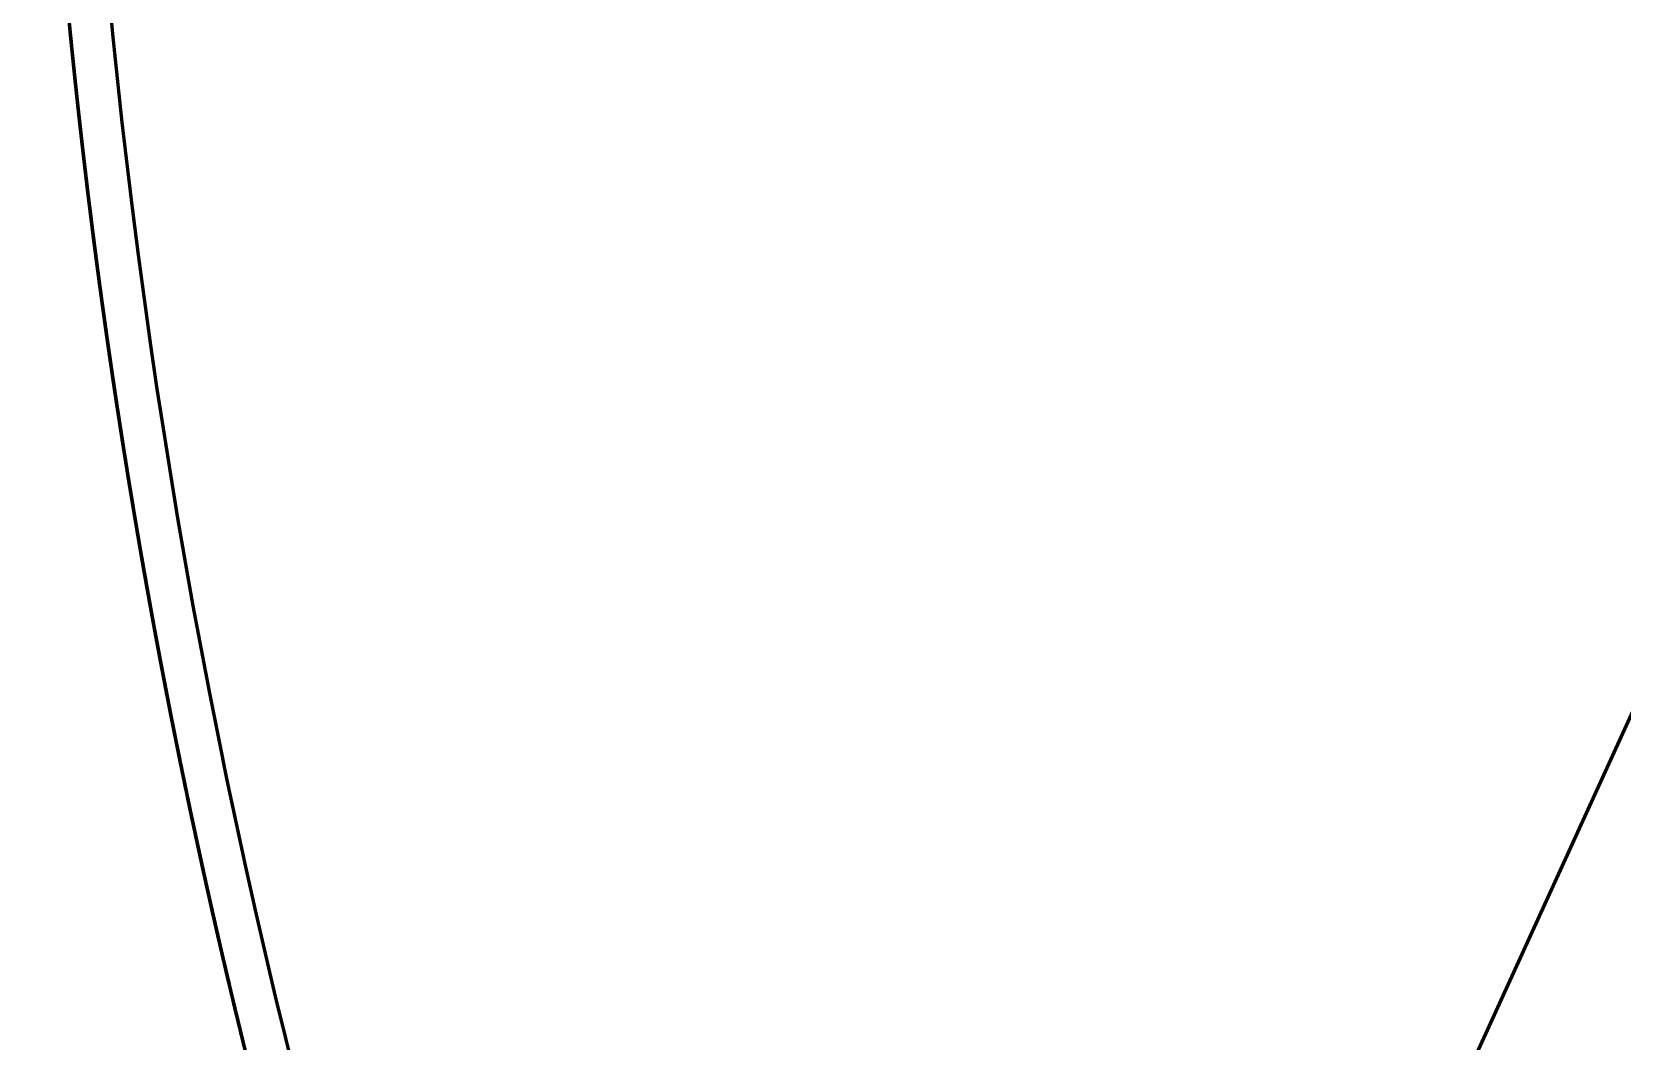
# Model space of a CAD drawing. Header units: millimetres. Extents: x 0 to 840, y 0 to 594.
# Drawn here: x 129.657 to 131.541, y 107.418 to 108.613 of the extents above; entities that cross this region are included whole.
import ezdxf

# ---------------------------------------------------------------- set-up
doc = ezdxf.new("R2010")
doc.units = ezdxf.units.MM
doc.linetypes.add('K5LT_BASIC', pattern=[0])
doc.layers.add('Системный слой', color=7, linetype='Continuous')

msp = doc.modelspace()

# ---------------------------------------------------------------- linework, layer by layer
at = {"layer": 'Системный слой', "color": 5, "linetype": 'K5LT_BASIC', "lineweight": 60, "true_color": 0x0000ff}
for p, q in [((136.95118, 119.64541), (129.69013, 103.72287)), ((129.7282, 108.38533), (129.73171, 108.35777)), ((129.72866, 108.38162), (129.73171, 108.35777)), ((129.7292, 108.37738), (129.73532, 108.33022)), ((129.73117, 108.36201), (129.73427, 108.33816)), ((129.73175, 108.35745), (129.73532, 108.33022)), ((129.73219, 108.35406), (129.73581, 108.32651)), ((129.79229, 107.96222), (129.79295, 107.95851)), ((129.7923, 107.96218), (129.80072, 107.91542)), ((129.7923, 107.96218), (129.79928, 107.9233)), ((129.79294, 107.95854), (129.80139, 107.91174)), ((129.79343, 107.9558), (129.79698, 107.936)), ((129.84155, 107.70686), (129.84746, 107.67882)), ((129.8418, 107.70569), (129.84268, 107.70149)), ((129.8418, 107.70569), (129.84509, 107.69)), ((129.84214, 107.70404), (129.84586, 107.68634)), ((129.84509, 107.69), (129.84997, 107.667)), ((129.86297, 107.60726), (129.87382, 107.55885)), ((129.8643, 107.60122), (129.87382, 107.55885)), ((129.87037, 107.57411), (129.87915, 107.53556)), ((129.87217, 107.56615), (129.87382, 107.55885)), ((129.87382, 107.55885), (129.88095, 107.52777)), ((129.89093, 107.48509), (129.89365, 107.47365))]:
    msp.add_line(p, q, dxfattribs=at)
msp.add_arc((138.21115, 109.45397), 8.5, 183.558416, 206.261997, dxfattribs=at)
for points, knots in [([(136.07952, 117.73398), (136.05516, 117.72771), (135.77275, 117.65368), (135.23964, 117.48432), (134.50201, 117.17139), (133.79685, 116.79088), (133.13035, 116.34613), (132.50835, 115.84102), (131.93628, 115.27997), (131.41916, 114.66792), (130.96152, 114.0102), (130.56736, 113.31258), (130.24014, 112.58117), (129.98272, 111.82238), (129.79736, 111.04285), (129.68568, 110.2494), (129.64865, 109.44899), (129.68661, 108.64862), (129.79921, 107.85531), (129.98548, 107.07599), (130.2387, 106.33242), (130.44963, 105.85892), (130.56179, 105.63431)], [0.9944152957, 0.9944152957, 0.9944152957, 0.9944152957, 0.9944302992, 0.9945894335, 0.9947485678, 0.9949077021, 0.9950668364, 0.9952259707, 0.995385105, 0.9955442393, 0.9957033736, 0.995862508, 0.9960216423, 0.9961807766, 0.9963399109, 0.9964990452, 0.9966581795, 0.9968173138, 0.9969764481, 0.9971355824, 0.9972947167, 0.997444463, 0.997444463, 0.997444463, 0.997444463]), ([(129.80375, 111.00902), (129.78503, 110.90779), (129.72435, 110.543), (129.66075, 109.90895), (129.65566, 109.1077), (129.72548, 108.30948), (129.85227, 107.61617), (129.96371, 107.19317), (130.01203, 107.02972)], [0.86817539014, 0.86817539014, 0.86817539014, 0.86817539014, 0.86823679185, 0.86839592616, 0.86855506047, 0.86871419478, 0.86887332909, 0.86897499228, 0.86897499228, 0.86897499228, 0.86897499228]), ([(129.66329, 109.2625), (129.66711, 109.09212), (129.68997, 108.65529), (129.7536, 108.16482), (129.81337, 107.84676), (129.82443, 107.79103)], [0.55877803905, 0.55877803905, 0.55877803905, 0.55877803905, 0.55887969446, 0.55903882877, 0.55907271654, 0.55907271654, 0.55907271654, 0.55907271654]), ([(129.66469, 109.20787), (129.67097, 108.98985), (129.70348, 108.50568), (129.81752, 107.76184), (130.01244, 106.98464), (130.26335, 106.27386), (130.4638, 105.83056), (130.56179, 105.63431)], [0.98602521946, 0.98602521946, 0.98602521946, 0.98602521946, 0.98615531509, 0.9863144494, 0.9864735837, 0.98663271801, 0.986763555, 0.986763555, 0.986763555, 0.986763555]), ([(129.67677, 108.93745), (129.68611, 108.78314), (129.70471, 108.57122), (129.7312, 108.3602), (129.73902, 108.30267)], [0.0782018718, 0.0782018718, 0.0782018718, 0.0782018718, 0.0782940802, 0.07832871432, 0.07832871432, 0.07832871432, 0.07832871432]), ([(129.67677, 108.93745), (129.68658, 108.77532), (129.70522, 108.56631), (129.73152, 108.35821), (129.73785, 108.31132)], [0.34522456824, 0.34522456824, 0.34522456824, 0.34522456824, 0.34532145131, 0.34534967529, 0.34534967529, 0.34534967529, 0.34534967529]), ([(129.68331, 108.83882), (129.68919, 108.75728), (129.7024, 108.60462), (129.71972, 108.45238), (129.72868, 108.38148)], [0.900651430735, 0.900651430735, 0.900651430735, 0.900651430735, 0.900700190961, 0.900742817478, 0.900742817478, 0.900742817478, 0.900742817478]), ([(129.70258, 108.61325), (129.72271, 108.40955), (129.75174, 108.19489), (129.78887, 107.98162), (129.79091, 107.97)], [0.02486199792, 0.02486199792, 0.02486199792, 0.02486199792, 0.02498408657, 0.02499111962, 0.02499111962, 0.02499111962, 0.02499111962]), ([(129.70258, 108.61325), (129.71336, 108.5042), (129.73223, 108.34458), (129.7556, 108.18558), (129.76349, 108.13508)], [0.056904721532, 0.056904721532, 0.056904721532, 0.056904721532, 0.05697008275, 0.057000572773, 0.057000572773, 0.057000572773, 0.057000572773]), ([(129.70258, 108.61325), (129.72089, 108.42799), (129.75084, 108.20094), (129.78986, 107.97538), (129.79746, 107.93333)], [0.12099016881, 0.12099016881, 0.12099016881, 0.12099016881, 0.12110120942, 0.12112669652, 0.12112669652, 0.12112669652, 0.12112669652]), ([(129.70258, 108.61325), (129.7053, 108.58573), (129.72559, 108.3901), (129.75263, 108.19521), (129.78081, 108.02856)], [0.17439470818, 0.17439470818, 0.17439470818, 0.17439470818, 0.17441120306, 0.17451201651, 0.17451201651, 0.17451201651, 0.17451201651]), ([(129.70258, 108.61325), (129.70972, 108.54106), (129.72205, 108.43059), (129.73654, 108.32037), (129.74184, 108.28212)], [0.249161063316, 0.249161063316, 0.249161063316, 0.249161063316, 0.249204328454, 0.24922736418, 0.24922736418, 0.24922736418, 0.24922736418]), ([(129.70258, 108.61325), (129.70348, 108.60416), (129.71429, 108.49655), (129.72714, 108.38914), (129.74061, 108.29104)], [0.270522879078, 0.270522879078, 0.270522879078, 0.270522879078, 0.270528325907, 0.270587389884, 0.270587389884, 0.270587389884, 0.270587389884]), ([(129.70258, 108.61325), (129.71672, 108.47017), (129.73605, 108.31469), (129.75964, 108.15986), (129.76161, 108.14716)], [0.494821944503, 0.494821944503, 0.494821944503, 0.494821944503, 0.494907702101, 0.494915364497, 0.494915364497, 0.494915364497, 0.494915364497]), ([(129.70258, 108.61325), (129.70737, 108.56481), (129.7179, 108.4668), (129.73012, 108.36898), (129.73674, 108.31952)], [0.526864668123, 0.526864668123, 0.526864668123, 0.526864668123, 0.526893698282, 0.526923463783, 0.526923463783, 0.526923463783, 0.526923463783]), ([(129.70258, 108.61325), (129.70425, 108.59636), (129.70952, 108.54461), (129.71526, 108.4929), (129.71935, 108.45809)], [0.537545576005, 0.537545576005, 0.537545576005, 0.537545576005, 0.537555697008, 0.537576605224, 0.537576605224, 0.537576605224, 0.537576605224]), ([(129.70258, 108.61325), (129.7149, 108.4886), (129.73488, 108.32355), (129.75966, 108.15918), (129.76606, 108.11871)], [0.590950115393, 0.590950115393, 0.590950115393, 0.590950115393, 0.591024824952, 0.59104926009, 0.59104926009, 0.59104926009, 0.59104926009]), ([(129.70258, 108.61325), (129.70866, 108.5517), (129.72334, 108.41798), (129.74117, 108.28465), (129.75172, 108.21276)], [0.612311931139, 0.612311931139, 0.612311931139, 0.612311931139, 0.612348822406, 0.612392161749, 0.612392161749, 0.612392161749, 0.612392161749]), ([(129.70258, 108.61325), (129.70555, 108.58325), (129.71688, 108.47443), (129.7303, 108.36584), (129.74112, 108.28733)], [0.62299283902, 0.62299283902, 0.62299283902, 0.62299283902, 0.623010821133, 0.623058094024, 0.623058094024, 0.623058094024, 0.623058094024]), ([(129.70258, 108.61325), (129.70684, 108.57013), (129.72011, 108.44558), (129.73611, 108.32134), (129.74774, 108.24024)], [0.708440102035, 0.708440102035, 0.708440102035, 0.708440102035, 0.708465945258, 0.708514811631, 0.708514811631, 0.708514811631, 0.708514811631]), ([(129.70258, 108.61325), (129.70373, 108.60168), (129.70927, 108.5467), (129.71535, 108.49177), (129.72048, 108.44844)], [0.719121009918, 0.719121009918, 0.719121009918, 0.719121009918, 0.719127943985, 0.719153970666, 0.719153970666, 0.719153970666, 0.719153970666]), ([(129.70258, 108.61325), (129.71126, 108.52547), (129.72653, 108.39198), (129.74495, 108.25891), (129.75165, 108.21327)], [0.783206457175, 0.783206457175, 0.783206457175, 0.783206457175, 0.783259070656, 0.783286585631, 0.783286585631, 0.783286585631, 0.783286585631]), ([(129.70258, 108.61325), (129.70814, 108.55702), (129.73269, 108.33139), (129.76623, 108.10682), (129.79642, 107.93908)], [0.79388736505, 0.79388736505, 0.79388736505, 0.79388736505, 0.79392106938, 0.79402273256, 0.79402273256, 0.79402273256, 0.79402273256]), ([(129.70258, 108.61325), (129.70502, 108.58856), (129.71391, 108.50241), (129.72411, 108.4164), (129.73206, 108.35511)], [0.804568272932, 0.804568272932, 0.804568272932, 0.804568272932, 0.80458306811, 0.804619932014, 0.804619932014, 0.804619932014, 0.804619932014]), ([(129.70258, 108.61325), (129.71879, 108.44925), (129.75049, 108.20178), (129.79297, 107.95601), (129.80861, 107.87287)], [0.84729190445, 0.84729190445, 0.84729190445, 0.84729190445, 0.84739019733, 0.84744065722, 0.84744065722, 0.84744065722, 0.84744065722]), ([(129.70258, 108.61325), (129.70632, 108.57545), (129.71683, 108.47586), (129.72909, 108.37646), (129.73737, 108.31486)], [0.890015535947, 0.890015535947, 0.890015535947, 0.890015535947, 0.890038192234, 0.89007526698, 0.89007526698, 0.89007526698, 0.89007526698]), ([(129.70258, 108.61325), (129.7232, 108.40459), (129.75988, 108.13506), (129.80935, 107.86775), (129.82132, 107.80676)], [0.9220582596, 0.9220582596, 0.9220582596, 0.9220582596, 0.92218332272, 0.92222039734, 0.92222039734, 0.92222039734, 0.92222039734]), ([(129.70291, 108.60991), (129.70631, 108.57571), (129.71614, 108.48236), (129.7275, 108.38919), (129.73532, 108.33022)], [0.441418071838, 0.441418071838, 0.441418071838, 0.441418071838, 0.441438574157, 0.441474055411, 0.441474055411, 0.441474055411, 0.441474055411]), ([(129.70371, 108.60194), (129.72476, 108.39176), (129.76172, 108.12339), (129.81135, 107.85725), (129.82287, 107.79889)], [0.74048508564, 0.74048508564, 0.74048508564, 0.74048508564, 0.74061107575, 0.74064655701, 0.74064655701, 0.74064655701, 0.74064655701]), ([(129.70464, 108.59268), (129.7091, 108.54863), (129.74284, 108.23939), (129.83686, 107.66858), (130.00179, 107.04065), (130.12328, 106.6787), (130.16204, 106.5705)], [0.97546690868, 0.97546690868, 0.97546690868, 0.97546690868, 0.97549331636, 0.97565245067, 0.97581158498, 0.97588013364, 0.97588013364, 0.97588013364, 0.97588013364]), ([(129.70652, 108.5743), (129.71129, 108.52824), (129.72154, 108.43637), (129.73329, 108.34468), (129.73952, 108.29898)], [0.163721584333, 0.163721584333, 0.163721584333, 0.163721584333, 0.163749204329, 0.163776718144, 0.163776718144, 0.163776718144, 0.163776718144]), ([(129.70703, 108.56944), (129.71327, 108.50941), (129.72442, 108.41222), (129.73724, 108.31523), (129.74239, 108.27812)], [0.697767949567, 0.697767949567, 0.697767949567, 0.697767949567, 0.697803946531, 0.697826298304, 0.697826298304, 0.697826298304, 0.697826298304]), ([(129.70942, 108.54669), (129.71532, 108.49143), (129.72695, 108.39164), (129.74034, 108.29208), (129.74668, 108.24765)], [0.067598932228, 0.067598932228, 0.067598932228, 0.067598932228, 0.067632081477, 0.0676588514, 0.0676588514, 0.0676588514, 0.0676588514]), ([(129.70942, 108.54669), (129.73184, 108.33665), (129.76922, 108.07769), (129.81841, 107.82089), (129.82829, 107.77164)], [0.64436795761, 0.64436795761, 0.64436795761, 0.64436795761, 0.6444939529, 0.64452391012, 0.64452391012, 0.64452391012, 0.64452391012]), ([(129.71068, 108.53499), (129.71792, 108.46805), (129.73646, 108.31359), (129.75922, 108.15968), (129.77348, 108.0726)], [0.601646665895, 0.601646665895, 0.601646665895, 0.601646665895, 0.601686823679, 0.601739454441, 0.601739454441, 0.601739454441, 0.601739454441]), ([(129.71068, 108.53498), (129.71508, 108.49425), (129.72356, 108.42083), (129.73298, 108.34752), (129.73737, 108.31486)], [0.430752142264, 0.430752142264, 0.430752142264, 0.430752142264, 0.43077657543, 0.430796227826, 0.430796227826, 0.430796227826, 0.430796227826]), ([(129.71108, 108.53126), (129.72048, 108.44468), (129.75056, 108.20215), (129.79103, 107.96107), (129.82132, 107.80676)], [0.95411737178, 0.95411737178, 0.95411737178, 0.95411737178, 0.95416931891, 0.9542631209, 0.9542631209, 0.9542631209, 0.9542631209]), ([(129.71284, 108.51521), (129.73429, 108.32105), (129.77, 108.07525), (129.81636, 107.83137), (129.82672, 107.7795)], [0.82594968689, 0.82594968689, 0.82594968689, 0.82594968689, 0.82606619987, 0.82609775058, 0.82609775058, 0.82609775058, 0.82609775058]), ([(129.7133, 108.51108), (129.73151, 108.34698), (129.76069, 108.13906), (129.7975, 107.93243), (129.8057, 107.88841)], [0.20645785728, 0.20645785728, 0.20645785728, 0.20645785728, 0.20655633355, 0.20658303996, 0.20658303996, 0.20658303996, 0.20658303996]), ([(129.71425, 108.50253), (129.71934, 108.45706), (129.7472, 108.2251), (129.78456, 107.99437), (129.82068, 107.81001)], [0.96480402636, 0.96480402636, 0.96480402636, 0.96480402636, 0.96483131763, 0.96494336971, 0.96494336971, 0.96494336971, 0.96494336971]), ([(129.71726, 108.47608), (129.72873, 108.37645), (129.7585, 108.15254), (129.79713, 107.92996), (129.82132, 107.80675)], [0.94344750327, 0.94344750327, 0.94344750327, 0.94344750327, 0.94350732018, 0.94358221354, 0.94358221354, 0.94358221354, 0.94358221354]), ([(129.71726, 108.47604), (129.74173, 108.26354), (129.78879, 107.95661), (129.85245, 107.65286), (129.87382, 107.55885)], [0.81527661755, 0.81527661755, 0.81527661755, 0.81527661755, 0.81540420115, 0.81546170171, 0.81546170171, 0.81546170171, 0.81546170171]), ([(129.71818, 108.46807), (129.73584, 108.31593), (129.76378, 108.12109), (129.79842, 107.9274), (129.80642, 107.88455)], [0.65506459288, 0.65506459288, 0.65506459288, 0.65506459288, 0.65515595162, 0.65518195303, 0.65518195303, 0.65518195303, 0.65518195303]), ([(129.71868, 108.46382), (129.72433, 108.41535), (129.7317, 108.35651), (129.73968, 108.29774), (129.74112, 108.28733)], [0.420085470776, 0.420085470776, 0.420085470776, 0.420085470776, 0.420114576703, 0.420120844226, 0.420120844226, 0.420120844226, 0.420120844226]), ([(129.72048, 108.44844), (129.72654, 108.39733), (129.73779, 108.30909), (129.75043, 108.22104), (129.75599, 108.18398)], [0.687111246958, 0.687111246958, 0.687111246958, 0.687111246958, 0.687141947804, 0.687164300967, 0.687164300967, 0.687164300967, 0.687164300967]), ([(129.72238, 108.43252), (129.74526, 108.24244), (129.78214, 108.00377), (129.82908, 107.76701), (129.83921, 107.71814)], [0.54826263168, 0.54826263168, 0.54826263168, 0.54826263168, 0.54837683004, 0.54840659544, 0.54840659544, 0.54840659544, 0.54840659544]), ([(129.72881, 108.38048), (129.73638, 108.32061), (129.75143, 108.21105), (129.7686, 108.10181), (129.77683, 108.05227)], [0.676443952058, 0.676443952058, 0.676443952058, 0.676443952058, 0.676479949077, 0.676509906302, 0.676509906302, 0.676509906302, 0.676509906302]), ([(129.73599, 108.3252), (129.74672, 108.2446), (129.77368, 108.06214), (129.80652, 107.88062), (129.82672, 107.7795)], [0.93279682406, 0.93279682406, 0.93279682406, 0.93279682406, 0.93284532145, 0.93290682943, 0.93290682943, 0.93290682943, 0.93290682943]), ([(129.73902, 108.30268), (129.74827, 108.23456), (129.77383, 108.06207), (129.80466, 107.89042), (129.82526, 107.78684)], [0.03560508009, 0.03560508009, 0.03560508009, 0.03560508009, 0.0356460853, 0.03570908034, 0.03570908034, 0.03570908034, 0.03570908034]), ([(129.74221, 108.27939), (129.74838, 108.23493), (129.76544, 108.11863), (129.78491, 108.00269), (129.79785, 107.93119)], [0.580336055939, 0.580336055939, 0.580336055939, 0.580336055939, 0.580362826225, 0.580406168661, 0.580406168661, 0.580406168661, 0.580406168661]), ([(129.74608, 108.25188), (129.75479, 108.19051), (129.77212, 108.07735), (129.79171, 107.96455), (129.80118, 107.91291)], [0.751236106075, 0.751236106075, 0.751236106075, 0.751236106075, 0.751273074475, 0.751304388272, 0.751304388272, 0.751304388272, 0.751304388272]), ([(129.74668, 108.24765), (129.75301, 108.20321), (129.76868, 108.09915), (129.78626, 107.99539), (129.79698, 107.936)], [0.217191561662, 0.217191561662, 0.217191561662, 0.217191561662, 0.217218332273, 0.217254329312, 0.217254329312, 0.217254329312, 0.217254329312]), ([(129.75003, 108.22438), (129.7637, 108.13026), (129.79271, 107.95162), (129.82738, 107.774), (129.84509, 107.69)], [0.37740985368, 0.37740985368, 0.37740985368, 0.37740985368, 0.3774665818, 0.37751778524, 0.37751778524, 0.37751778524, 0.37751778524]), ([(129.75172, 108.21274), (129.7569, 108.1775), (129.78369, 108.0025), (129.81592, 107.82837), (129.84509, 107.69)], [0.66579670409, 0.66579670409, 0.66579670409, 0.66579670409, 0.66581795035, 0.66590229791, 0.66590229791, 0.66590229791, 0.66590229791]), ([(129.75407, 108.19689), (129.76009, 108.15637), (129.77576, 108.05588), (129.79323, 107.95569), (129.8043, 107.89598)], [0.30264902323, 0.30264902323, 0.30264902323, 0.30264902323, 0.302673456397, 0.302709681225, 0.302709681225, 0.302709681225, 0.302709681225]), ([(129.7558, 108.18526), (129.76246, 108.14088), (129.77484, 108.06259), (129.78831, 107.98448), (129.79435, 107.95064)], [0.569674057223, 0.569674057223, 0.569674057223, 0.569674057223, 0.569700827499, 0.569721332043, 0.569721332043, 0.569721332043, 0.569721332043]), ([(129.76331, 108.13622), (129.76888, 108.10047), (129.7871, 107.98836), (129.80755, 107.87663), (129.82252, 107.80069)], [0.836706617711, 0.836706617711, 0.836706617711, 0.836706617711, 0.8367281986, 0.83677436285, 0.83677436285, 0.83677436285, 0.83677436285]), ([(129.76547, 108.12242), (129.77576, 108.05715), (129.79276, 107.95688), (129.81155, 107.85693), (129.81835, 107.82196)], [0.195854923064, 0.195854923064, 0.195854923064, 0.195854923064, 0.195894334819, 0.195915581034, 0.195915581034, 0.195915581034, 0.195915581034]), ([(129.76606, 108.11871), (129.77245, 108.07826), (129.78388, 108.0092), (129.79615, 107.9403), (129.80139, 107.91174)], [0.473559273424, 0.473559273424, 0.473559273424, 0.473559273424, 0.473583704647, 0.473601019539, 0.473601019539, 0.473601019539, 0.473601019539]), ([(129.76984, 108.09498), (129.78182, 108.0206), (129.79931, 107.92041), (129.81858, 107.82056), (129.8237, 107.7947)], [0.099732276204, 0.099732276204, 0.099732276204, 0.099732276204, 0.099777211967, 0.099792934139, 0.099792934139, 0.099792934139, 0.099792934139]), ([(129.76984, 108.09498), (129.77593, 108.05717), (129.79757, 107.92826), (129.82217, 107.79986), (129.84103, 107.70938)], [0.291988617951, 0.291988617951, 0.291988617951, 0.291988617951, 0.292011457671, 0.292066584746, 0.292066584746, 0.292066584746, 0.292066584746]), ([(129.77104, 108.0876), (129.78137, 108.02377), (129.80185, 107.90573), (129.82482, 107.78814), (129.83591, 107.73412)], [0.911482762057, 0.911482762057, 0.911482762057, 0.911482762057, 0.911521323997, 0.911554219276, 0.911554219276, 0.911554219276, 0.911554219276]), ([(129.7712, 108.08655), (129.78109, 108.02554), (129.7936, 107.95326), (129.80705, 107.88116), (129.80919, 107.86982)], [0.462884842081, 0.462884842081, 0.462884842081, 0.462884842081, 0.46292170592, 0.462928590191, 0.462928590191, 0.462928590191, 0.462928590191]), ([(129.77361, 108.07181), (129.78705, 107.98972), (129.80496, 107.88959), (129.82465, 107.7898), (129.82829, 107.77164)], [0.633782336794, 0.633782336794, 0.633782336794, 0.633782336794, 0.633831954169, 0.633843002243, 0.633843002243, 0.633843002243, 0.633843002243]), ([(129.77571, 108.05905), (129.78555, 107.9995), (129.80268, 107.90235), (129.82148, 107.80552), (129.82903, 107.76798)], [0.729913079977, 0.729913079977, 0.729913079977, 0.729913079977, 0.729949077021, 0.729971916726, 0.729971916726, 0.729971916726, 0.729971916726]), ([(129.78009, 108.03277), (129.78823, 107.98447), (129.80618, 107.88333), (129.82594, 107.78252), (129.83678, 107.72988)], [0.281320245431, 0.281320245431, 0.281320245431, 0.281320245431, 0.281349458944, 0.281381514846, 0.281381514846, 0.281381514846, 0.281381514846]), ([(129.78195, 108.02182), (129.79436, 107.94874), (129.82417, 107.78612), (129.85869, 107.62442), (129.87915, 107.53556)], [0.90081511013, 0.90081511013, 0.90081511013, 0.90081511013, 0.900859325271, 0.900913715692, 0.900913715692, 0.900913715692, 0.900913715692]), ([(129.78476, 108.00538), (129.79462, 107.94798), (129.81311, 107.84664), (129.83343, 107.74564), (129.84261, 107.70182)], [0.185197599326, 0.185197599326, 0.185197599326, 0.185197599326, 0.185232336092, 0.185259042555, 0.185259042555, 0.185259042555, 0.185259042555]), ([(129.78619, 107.99705), (129.80055, 107.91401), (129.83067, 107.75396), (129.86535, 107.59483), (129.88314, 107.5183)], [0.804691936986, 0.804691936986, 0.804691936986, 0.804691936986, 0.804742202419, 0.804789066353, 0.804789066353, 0.804789066353, 0.804789066353]), ([(129.81547, 107.83683), (129.82364, 107.79445), (129.84225, 107.70161), (129.8624, 107.60909), (129.87382, 107.55885)], [0.890171582159, 0.890171582159, 0.890171582159, 0.890171582159, 0.890197326544, 0.890228056854, 0.890228056854, 0.890228056854, 0.890228056854]), ([(129.8338, 107.74442), (129.83565, 107.73534), (129.84998, 107.66573), (129.86517, 107.5963), (129.87903, 107.53607)], [0.441592181831, 0.441592181831, 0.441592181831, 0.441592181831, 0.441597708466, 0.441634572332, 0.441634572332, 0.441634572332, 0.441634572332]), ([(129.84016, 107.71353), (129.84636, 107.68372), (129.8613, 107.61374), (129.87712, 107.54396), (129.88649, 107.50395)], [0.430917544249, 0.430917544249, 0.430917544249, 0.430917544249, 0.430935709739, 0.430960220111, 0.430960220111, 0.430960220111, 0.430960220111]), ([(129.8418, 107.70569), (129.84908, 107.67082), (129.86495, 107.59717), (129.88178, 107.52374), (129.89093, 107.48509)], [0.697941834588, 0.697941834588, 0.697941834588, 0.697941834588, 0.69796308084, 0.697986769917, 0.697986769917, 0.697986769917, 0.697986769917]), ([(129.84509, 107.69), (129.8481, 107.67571), (129.8605, 107.61764), (129.87351, 107.5597), (129.88366, 107.51609)], [0.163899627684, 0.163899627684, 0.163899627684, 0.163899627684, 0.163908338638, 0.163935044964, 0.163935044964, 0.163935044964, 0.163935044964]), ([(129.84509, 107.69), (129.85082, 107.66282), (129.8656, 107.5944), (129.88121, 107.52617), (129.89093, 107.48509)], [0.249346890698, 0.249346890698, 0.249346890698, 0.249346890698, 0.249363462763, 0.249388639076, 0.249388639076, 0.249388639076, 0.249388639076]), ([(129.84509, 107.69), (129.847, 107.68094), (129.86155, 107.61248), (129.87695, 107.54419), (129.89093, 107.48509)], [0.345475061597, 0.345475061597, 0.345475061597, 0.345475061597, 0.345480585615, 0.345516809972, 0.345516809972, 0.345516809972, 0.345516809972]), ([(129.84509, 107.69), (129.85244, 107.65515), (129.86731, 107.58675), (129.88302, 107.51854), (129.89093, 107.48509)], [0.516369587626, 0.516369587626, 0.516369587626, 0.516369587626, 0.516390833864, 0.516411336004, 0.516411336004, 0.516411336004, 0.516411336004]), ([(129.84509, 107.69), (129.85516, 107.64225), (129.87019, 107.57389), (129.88605, 107.50572), (129.89093, 107.48509)], [0.601816850642, 0.601816850642, 0.601816850642, 0.601816850642, 0.601845957989, 0.601858599019, 0.601858599019, 0.601858599019, 0.601858599019]), ([(129.84509, 107.69), (129.84862, 107.67327), (129.86408, 107.60099), (129.88049, 107.52892), (129.89365, 107.47365)], [0.612497758524, 0.612497758524, 0.612497758524, 0.612497758524, 0.612507956716, 0.6125418447, 0.6125418447, 0.6125418447, 0.6125418447]), ([(129.84509, 107.69), (129.85788, 107.62936), (129.87306, 107.56102), (129.88909, 107.49289), (129.89093, 107.48509)], [0.687264113659, 0.687264113659, 0.687264113659, 0.687264113659, 0.687301082113, 0.687305862033, 0.687305862033, 0.687305862033, 0.687305862033]), ([(129.84509, 107.69), (129.85406, 107.64748), (129.87267, 107.5624), (129.89259, 107.47761), (129.90289, 107.43521)], [0.783392284554, 0.783392284554, 0.783392284554, 0.783392284554, 0.783418204965, 0.783444231647, 0.783444231647, 0.783444231647, 0.783444231647]), ([(129.84509, 107.69), (129.84752, 107.6785), (129.86566, 107.59332), (129.88511, 107.50842), (129.90289, 107.43521)], [0.794073192437, 0.794073192437, 0.794073192437, 0.794073192437, 0.794080203692, 0.794125139631, 0.794125139631, 0.794125139631, 0.794125139631]), ([(129.84509, 107.69), (129.85023, 107.6656), (129.8671, 107.58731), (129.88507, 107.50926), (129.89796, 107.45563)], [0.879520455452, 0.879520455452, 0.879520455452, 0.879520455452, 0.879535327817, 0.879568225578, 0.879568225578, 0.879568225578, 0.879568225578]), ([(129.84509, 107.69), (129.8595, 107.62169), (129.93297, 107.29317), (130.04002, 106.91964), (130.14467, 106.61901), (130.16204, 106.5705)], [0.95428681059, 0.95428681059, 0.95428681059, 0.95428681059, 0.95432845321, 0.95448758752, 0.95451831789, 0.95451831789, 0.95451831789, 0.95451831789]), ([(129.84509, 107.69), (129.85295, 107.65271), (129.88104, 107.52376), (129.91212, 107.39547), (129.93571, 107.30463)], [0.964967718467, 0.964967718467, 0.964967718467, 0.964967718467, 0.964990451941, 0.96504643586, 0.96504643586, 0.96504643586, 0.96504643586]), ([(129.84607, 107.68538), (129.85259, 107.65451), (129.86602, 107.5927), (129.88013, 107.53103), (129.88738, 107.50017)], [0.0677723954, 0.0677723954, 0.0677723954, 0.0677723954, 0.067791215786, 0.067810124946, 0.067810124946, 0.067810124946, 0.067810124946]), ([(129.84877, 107.67266), (129.85607, 107.63837), (129.86981, 107.57578), (129.88425, 107.51334), (129.89093, 107.48509)], [0.334797678596, 0.334797678596, 0.334797678596, 0.334797678596, 0.334818586888, 0.334835902092, 0.334835902092, 0.334835902092, 0.334835902092]), ([(129.85059, 107.6641), (129.85844, 107.62745), (129.87164, 107.56772), (129.88548, 107.50814), (129.89093, 107.48509)], [0.153223985226, 0.153223985226, 0.153223985226, 0.153223985226, 0.153246339911, 0.153260468179, 0.153260468179, 0.153260468179, 0.153260468179]), ([(129.85168, 107.65905), (129.86083, 107.61643), (129.87375, 107.5584), (129.88728, 107.50052), (129.89093, 107.48509)], [0.420247707681, 0.420247707681, 0.420247707681, 0.420247707681, 0.420273711012, 0.420283165106, 0.420283165106, 0.420283165106, 0.420283165106]), ([(129.85506, 107.64338), (129.86429, 107.60077), (129.87615, 107.54799), (129.88851, 107.49532), (129.89093, 107.48509)], [0.238675461701, 0.238675461701, 0.238675461701, 0.238675461701, 0.238701464036, 0.238707731193, 0.238707731193, 0.238707731193, 0.238707731193]), ([(129.85685, 107.63513), (129.87113, 107.56953), (129.88829, 107.49494), (129.90645, 107.4206), (129.9087, 107.41148)], [0.409571665984, 0.409571665984, 0.409571665984, 0.409571665984, 0.409611712285, 0.409617313493, 0.409617313493, 0.409617313493, 0.409617313493]), ([(129.86121, 107.61522), (129.8725, 107.56394), (129.88812, 107.49597), (129.90458, 107.42821), (129.9087, 107.41148)], [0.142553020723, 0.142553020723, 0.142553020723, 0.142553020723, 0.142584341184, 0.142594616565, 0.142594616565, 0.142594616565, 0.142594616565]), ([(129.86202, 107.61153), (129.8736, 107.55905), (129.89904, 107.44871), (129.92667, 107.3389), (129.94179, 107.28137)], [0.591151904089, 0.591151904089, 0.591151904089, 0.591151904089, 0.591183959262, 0.591219440483, 0.591219440483, 0.591219440483, 0.591219440483]), ([(129.88543, 107.50849), (129.89442, 107.46999), (129.92381, 107.34807), (129.95587, 107.22682), (129.97906, 107.14414)], [0.943642871113, 0.943642871113, 0.943642871113, 0.943642871113, 0.943666454488, 0.943717672043, 0.943717672043, 0.943717672043, 0.943717672043])]:
    msp.add_open_spline(points, degree=3, knots=knots, dxfattribs=at)
for points in [[(129.70897, 108.55092), (129.72139, 108.43403), (129.73622, 108.31739), (129.75344, 108.20111)], [(129.71371, 108.50736), (129.71858, 108.46371), (129.72377, 108.42009), (129.72931, 108.37652)], [(129.71868, 108.46382), (129.72161, 108.43866), (129.72465, 108.41352), (129.72781, 108.38839)], [(129.71954, 108.45642), (129.72463, 108.41307), (129.73006, 108.36977), (129.73581, 108.32651)], [(129.72283, 108.42881), (129.72853, 108.3816), (129.73463, 108.33444), (129.74112, 108.28733)], [(129.72431, 108.41661), (129.72751, 108.39045), (129.73083, 108.3643), (129.73427, 108.33816)], [(129.72431, 108.41661), (129.73056, 108.36552), (129.73726, 108.31448), (129.74443, 108.26351)], [(129.72443, 108.41565), (129.72843, 108.38294), (129.73262, 108.35026), (129.737, 108.31761)], [(129.72667, 108.39752), (129.72944, 108.37525), (129.7323, 108.35299), (129.73525, 108.33075)], [(129.7272, 108.39328), (129.72967, 108.37354), (129.7322, 108.35382), (129.73481, 108.3341)], [(129.7272, 108.39328), (129.73236, 108.35197), (129.73783, 108.3107), (129.74359, 108.26947)], [(129.72782, 108.38831), (129.73076, 108.3649), (129.7338, 108.34151), (129.73693, 108.31813)], [(129.72782, 108.38831), (129.7309, 108.36381), (129.73408, 108.33933), (129.73737, 108.31486)], [(129.7282, 108.38533), (129.73116, 108.36182), (129.73422, 108.33834), (129.73737, 108.31486)], [(129.73123, 108.36148), (129.73392, 108.34064), (129.73668, 108.3198), (129.73952, 108.29898)], [(129.73693, 108.31813), (129.73921, 108.30116), (129.74153, 108.28419), (129.74391, 108.26722)], [(129.76176, 108.14617), (129.77328, 108.07173), (129.78579, 107.99743), (129.79928, 107.92331)], [(129.76176, 108.14617), (129.76577, 108.12027), (129.7699, 108.09438), (129.77415, 108.06852)], [(129.76281, 108.13939), (129.76977, 108.09466), (129.77709, 108.04999), (129.78476, 108.00538)], [(129.76984, 108.09498), (129.7795, 108.03502), (129.78979, 107.97516), (129.80072, 107.91542)], [(129.77361, 108.07181), (129.78899, 107.97788), (129.80595, 107.88421), (129.82446, 107.79085)], [(129.77579, 108.05853), (129.78175, 108.02253), (129.78793, 107.98657), (129.79435, 107.95065)], [(129.77815, 108.04436), (129.78707, 107.99096), (129.79651, 107.93764), (129.80645, 107.88442)], [(129.7834, 108.01327), (129.78698, 107.99238), (129.79062, 107.9715), (129.79435, 107.95064)], [(129.78349, 108.01275), (129.79013, 107.97395), (129.79703, 107.9352), (129.8042, 107.89649)], [(129.78675, 107.99384), (129.79128, 107.96768), (129.79594, 107.94154), (129.80072, 107.91542)], [(129.78676, 107.9938), (129.79038, 107.97292), (129.79407, 107.95205), (129.79785, 107.93119)], [(129.78676, 107.9938), (129.79038, 107.97291), (129.79407, 107.95205), (129.79785, 107.93119)], [(129.78676, 107.9938), (129.79064, 107.97138), (129.79462, 107.94898), (129.79868, 107.92659)], [(129.78951, 107.97801), (129.7934, 107.95582), (129.79737, 107.93365), (129.80144, 107.91149)], [(129.84016, 107.71354), (129.86118, 107.61245), (129.88403, 107.51174), (129.9087, 107.41148)], [(129.84446, 107.69301), (129.85417, 107.64687), (129.86426, 107.60081), (129.87474, 107.55483)], [(129.84509, 107.69), (129.85593, 107.63859), (129.86725, 107.58728), (129.87903, 107.53607)], [(129.84509, 107.69), (129.85623, 107.63717), (129.86787, 107.58444), (129.88001, 107.53182)], [(129.84509, 107.69), (129.85745, 107.63138), (129.87043, 107.57289), (129.88402, 107.51455)], [(129.84509, 107.69), (129.85537, 107.64125), (129.86608, 107.59259), (129.87721, 107.54402)], [(129.84509, 107.69), (129.8549, 107.64347), (129.8651, 107.59702), (129.87569, 107.55066)], [(129.84509, 107.69), (129.85695, 107.63374), (129.86938, 107.57761), (129.88238, 107.5216)], [(129.84509, 107.69), (129.85515, 107.64228), (129.86562, 107.59465), (129.8765, 107.54712)], [(129.84509, 107.69), (129.85646, 107.63608), (129.86835, 107.58228), (129.88076, 107.52859)], [(129.84509, 107.69), (129.85769, 107.63025), (129.87093, 107.57064), (129.8848, 107.51117)], [(129.84509, 107.69), (129.85432, 107.64621), (129.8639, 107.60249), (129.87382, 107.55885)], [(129.84509, 107.69), (129.85516, 107.64225), (129.86564, 107.59459), (129.87652, 107.54702)], [(129.84509, 107.69), (129.85953, 107.62151), (129.87481, 107.5532), (129.89093, 107.48509)], [(129.84934, 107.66998), (129.86252, 107.6082), (129.87638, 107.54657), (129.89093, 107.48509)], [(129.85334, 107.65133), (129.86532, 107.5958), (129.87785, 107.54038), (129.89093, 107.48509)], [(129.85418, 107.64746), (129.86057, 107.61789), (129.86712, 107.58835), (129.87382, 107.55885)], [(129.85418, 107.64746), (129.86057, 107.61789), (129.86712, 107.58835), (129.87382, 107.55885)], [(129.85424, 107.64715), (129.86595, 107.59302), (129.87818, 107.53899), (129.89093, 107.48509)], [(129.85685, 107.63513), (129.86776, 107.58502), (129.87912, 107.535), (129.89093, 107.48509)], [(129.85709, 107.63401), (129.86793, 107.58427), (129.87921, 107.53463), (129.89093, 107.48509)], [(129.85753, 107.63201), (129.86285, 107.6076), (129.86828, 107.58321), (129.87382, 107.55885)], [(129.85833, 107.62836), (129.8634, 107.60517), (129.86856, 107.582), (129.87382, 107.55885)], [(129.85844, 107.62784), (129.86886, 107.58016), (129.87969, 107.53258), (129.89093, 107.48509)], [(129.85844, 107.62784), (129.86347, 107.60482), (129.8686, 107.58183), (129.87382, 107.55885)], [(129.85844, 107.62783), (129.86662, 107.59043), (129.87505, 107.55307), (129.88373, 107.51578)], [(129.85924, 107.62418), (129.86488, 107.59843), (129.87064, 107.57271), (129.87652, 107.54702)], [(129.85986, 107.62137), (129.86443, 107.60052), (129.86909, 107.57968), (129.87382, 107.55885)], [(129.86096, 107.61636), (129.86518, 107.59717), (129.86947, 107.57801), (129.87382, 107.55885)], [(129.86176, 107.6127), (129.86573, 107.59474), (129.86974, 107.57679), (129.87382, 107.55885)], [(129.86176, 107.6127), (129.8666, 107.59079), (129.87152, 107.56889), (129.87652, 107.54702)], [(129.86177, 107.61268), (129.87116, 107.57008), (129.88088, 107.52755), (129.89093, 107.48509)], [(129.86515, 107.5974), (129.87121, 107.57016), (129.8774, 107.54296), (129.88373, 107.51578)], [(129.87382, 107.55885), (129.87942, 107.53424), (129.88512, 107.50965), (129.89093, 107.48509)], [(129.89093, 107.48509), (129.89576, 107.46469), (129.90066, 107.4443), (129.90564, 107.42393)]]:
    msp.add_open_spline(points, degree=3, dxfattribs=at)

doc.saveas('drawing.dxf')
